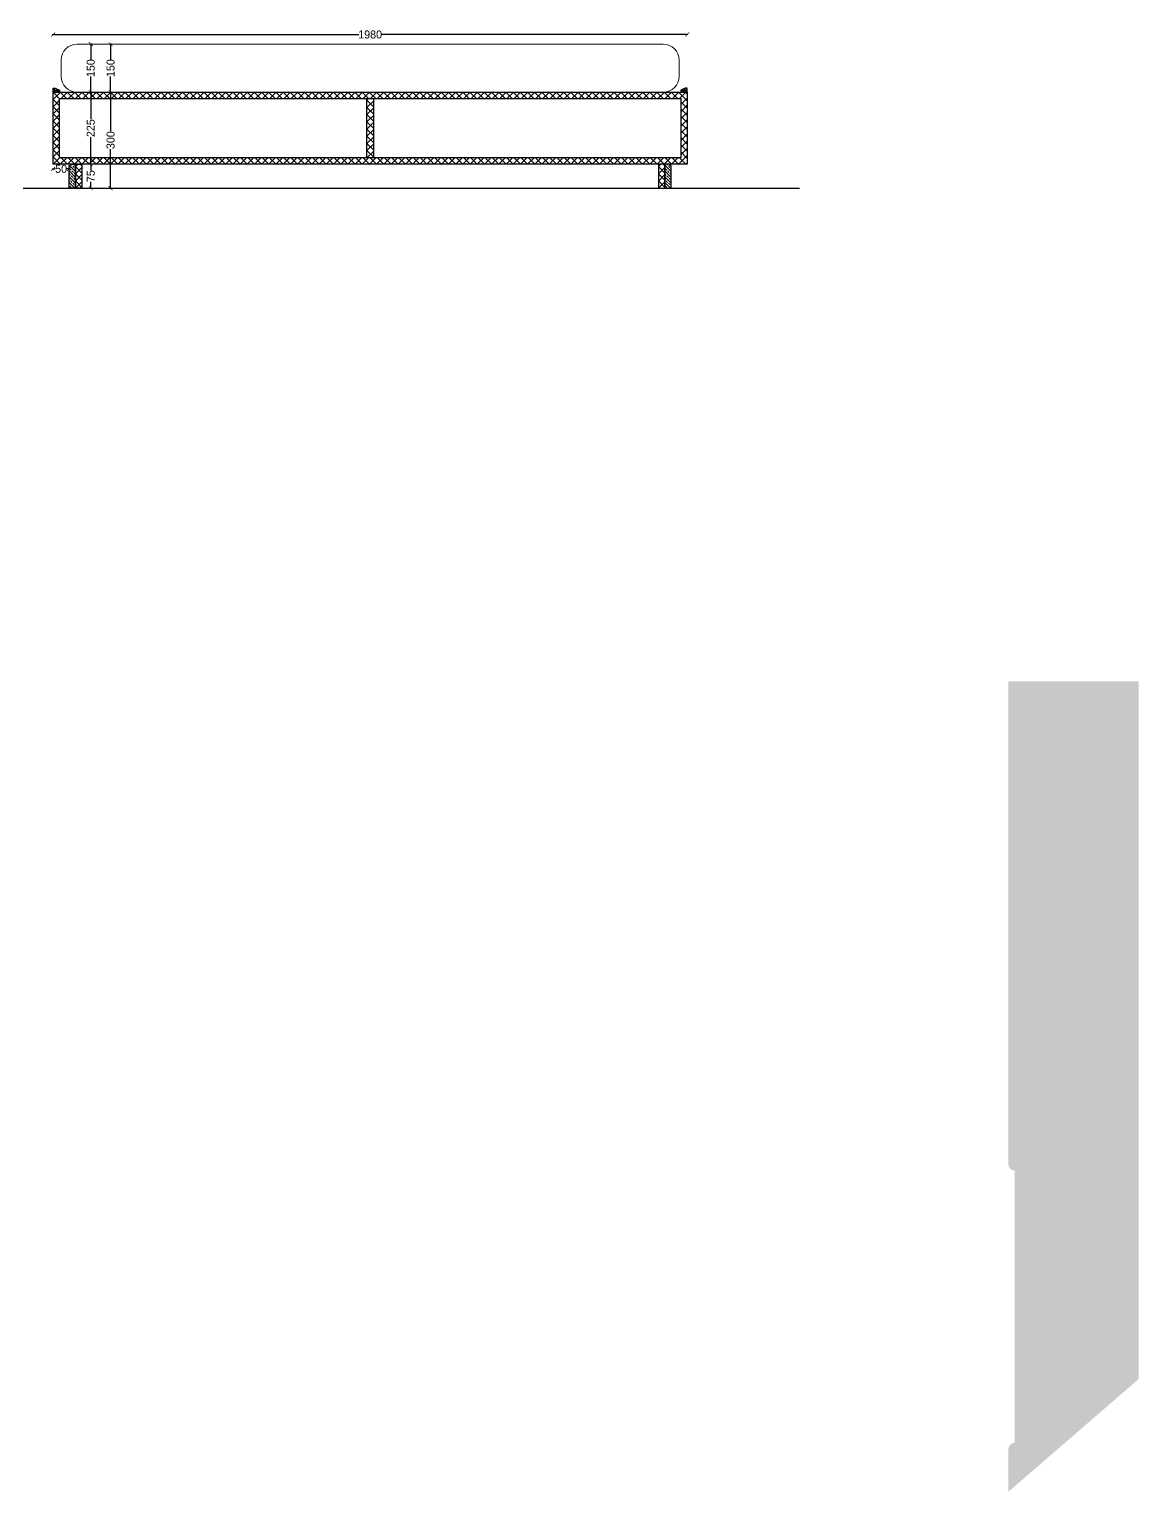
# Model space of a CAD drawing. Header units: millimetres. Extents: x 75500 to 345360, y -224327 to 19532.
# Drawn here: x 184152 to 187617, y -112366 to -107797 of the extents above; entities that cross this region are included whole.
import ezdxf

# ---------------------------------------------------------------- set-up
doc = ezdxf.new("R2010")
doc.units = ezdxf.units.MM
doc.header["$LTSCALE"] = 0.01
for name, color, linetype, lineweight in [('A-WALL', 7, 'Continuous', 30), ('furniture section', 7, 'Continuous', 25), ('hatch', 251, 'Continuous', 0)]:
    doc.layers.add(name, color=color, linetype=linetype, lineweight=lineweight)
doc.layers.add('e .05', color=253, linetype='Continuous')
doc.styles.add('ISOCP2', font='GOTHIC.TTF')
doc.dimstyles.new('77', dxfattribs={"dimscale": 0.25, "dimtxt": 130, "dimasz": 100, "dimexe": 5, "dimexo": 1, "dimgap": 0.25, "dimtad": 0, "dimdec": 0, "dimrnd": 5, "dimzin": 0, "dimdsep": 46, "dimtxsty": 'ISOCP2', "dimblk": 'ARCHTICK', "dimcen": 0, "dimdle": 100, "dimclrd": 1, "dimclre": 256, "dimclrt": 256, "dimazin": 0, "dimtm": 1e-09, "dimtfac": 1, "dimtdec": 0, "dimtmove": 1, "dimatfit": 0, "dimfxl": 1, "dimtolj": 1, "dimtzin": 12, "dimlwd": -1, "dimlwe": -1, "dimarcsym": 0})

# ---------------------------------------------------------------- blocks, each defined once
blk = doc.blocks.new('_ARCHTICK')
at = {"color": 0, "linetype": 'ByBlock', "const_width": 0.15}
blk.add_lwpolyline([(-0.5, -0.5), (0.5, 0.5)], dxfattribs=at)
blk = doc.blocks.new('*D535')
at = {"color": 1, "ltscale": 4, "transparency": 16777216}
for p, q in [((184406.1622554503, -107840.699110064), (184406.1622554503, -107892.2358622734)), ((184406.1622554503, -107995.699110064), (184406.1622554503, -107944.1623578546))]:
    blk.add_line(p, q, dxfattribs=at)
at = {"layer": 'Defpoints', "color": 0, "transparency": 16777216}
for p in [(184406.1622554503, -107843.199110064), (184443.0422811549, -107843.199110064), (184443.0422811549, -107993.199110064)]:
    blk.add_point(p, dxfattribs=at)
at = {"color": 1, "transparency": 16777216, "xscale": 12.5, "yscale": 12.5, "zscale": 12.5}
for p, rotation in [((184406.1622554503, -107843.199110064), 90), ((184406.1622554503, -107993.199110064), 270)]:
    blk.add_blockref('_ARCHTICK', p, dxfattribs=dict(at, rotation=rotation))
at = {"transparency": 16777216, "insert": (184406.1622554503, -107918.199110064), "char_height": 25, "attachment_point": 5, "rotation": 90, "style": 'ISOCP2'}
blk.add_mtext('\\A1;150', dxfattribs=at)
blk = doc.blocks.new('*D532')
at = {"color": 1, "ltscale": 4, "transparency": 16777216}
for p, q in [((184344.1127936828, -107990.699110064), (184344.1127936828, -108077.9853524162)), ((184344.1127936828, -108220.699110064), (184344.1127936828, -108133.4128677119))]:
    blk.add_line(p, q, dxfattribs=at)
at = {"layer": 'Defpoints', "color": 0, "transparency": 16777216}
for p in [(184344.1127936828, -107993.199110064), (184419.7275465782, -107993.199110064), (184419.7275465782, -108218.199110064)]:
    blk.add_point(p, dxfattribs=at)
at = {"color": 1, "transparency": 16777216, "xscale": 12.5, "yscale": 12.5, "zscale": 12.5}
for p, rotation in [((184344.1127936828, -107993.199110064), 90), ((184344.1127936828, -108218.199110064), 270)]:
    blk.add_blockref('_ARCHTICK', p, dxfattribs=dict(at, rotation=rotation))
at = {"transparency": 16777216, "insert": (184344.1127936828, -108105.699110064), "char_height": 25, "attachment_point": 5, "rotation": 90, "style": 'ISOCP2'}
blk.add_mtext('\\A1;225', dxfattribs=at)
blk = doc.blocks.new('*D531')
at = {"color": 1, "ltscale": 4, "transparency": 16777216}
for p, q in [((184344.1127936828, -108215.699110064), (184344.1127936828, -108238.3609472496)), ((184344.1127936828, -108295.699110064), (184344.1127936828, -108273.0372728784))]:
    blk.add_line(p, q, dxfattribs=at)
at = {"layer": 'Defpoints', "color": 0, "transparency": 16777216}
for p in [(184348.3928740354, -108218.199110064), (184344.1127936828, -108293.199110064), (184348.3928740354, -108293.199110064)]:
    blk.add_point(p, dxfattribs=at)
at = {"color": 1, "transparency": 16777216, "xscale": 12.5, "yscale": 12.5, "zscale": 12.5}
for p, rotation in [((184344.1127936828, -108218.199110064), 90), ((184344.1127936828, -108293.199110064), 270)]:
    blk.add_blockref('_ARCHTICK', p, dxfattribs=dict(at, rotation=rotation))
at = {"transparency": 16777216, "insert": (184344.1127936828, -108255.699110064), "char_height": 25, "attachment_point": 5, "rotation": 90, "style": 'ISOCP2'}
blk.add_mtext('\\A1;75', dxfattribs=at)
blk = doc.blocks.new('*D533')
at = {"color": 1, "ltscale": 4, "transparency": 16777216}
for p, q in [((184344.1127936828, -107840.699110064), (184344.1127936828, -107892.2358622734)), ((184344.1127936828, -107995.699110064), (184344.1127936828, -107944.1623578546))]:
    blk.add_line(p, q, dxfattribs=at)
at = {"layer": 'Defpoints', "color": 0, "transparency": 16777216}
for p in [(184344.1127936828, -107843.199110064), (184443.0422811549, -107843.199110064), (184443.0422811549, -107993.199110064)]:
    blk.add_point(p, dxfattribs=at)
at = {"color": 1, "transparency": 16777216, "xscale": 12.5, "yscale": 12.5, "zscale": 12.5}
for p, rotation in [((184344.1127936828, -107843.199110064), 90), ((184344.1127936828, -107993.199110064), 270)]:
    blk.add_blockref('_ARCHTICK', p, dxfattribs=dict(at, rotation=rotation))
at = {"transparency": 16777216, "insert": (184344.1127936828, -107918.199110064), "char_height": 25, "attachment_point": 5, "rotation": 90, "style": 'ISOCP2'}
blk.add_mtext('\\A1;150', dxfattribs=at)
blk = doc.blocks.new('*D534')
at = {"color": 1, "ltscale": 4, "transparency": 16777216}
for p, q in [((184406.1622554503, -107990.699110064), (184406.1622554503, -108115.3748833475)), ((184406.1622554503, -108295.699110064), (184406.1622554503, -108171.0233367805))]:
    blk.add_line(p, q, dxfattribs=at)
at = {"layer": 'Defpoints', "color": 0, "transparency": 16777216}
for p in [(184419.7275465782, -107993.199110064), (184406.1622554503, -108293.199110064), (184419.7275465782, -108293.199110064)]:
    blk.add_point(p, dxfattribs=at)
at = {"color": 1, "transparency": 16777216, "xscale": 12.5, "yscale": 12.5, "zscale": 12.5}
for p, rotation in [((184406.1622554503, -107993.199110064), 90), ((184406.1622554503, -108293.199110064), 270)]:
    blk.add_blockref('_ARCHTICK', p, dxfattribs=dict(at, rotation=rotation))
at = {"transparency": 16777216, "insert": (184406.1622554503, -108143.199110064), "char_height": 25, "attachment_point": 5, "rotation": 90, "style": 'ISOCP2'}
blk.add_mtext('\\A1;300', dxfattribs=at)
blk = doc.blocks.new('*D543')
at = {"color": 1, "ltscale": 4, "transparency": 16777216}
for p, q in [((184224.059107327, -107813.0506605418), (185180.9510600802, -107813.0506605418)), ((186209.059107327, -107813.0506605418), (185252.1671545738, -107813.0506605418))]:
    blk.add_line(p, q, dxfattribs=at)
at = {"layer": 'Defpoints', "color": 0, "transparency": 16777216}
for p in [(186206.559107327, -107813.0506605418), (184226.559107327, -108105.699110064), (186206.559107327, -108105.699110064)]:
    blk.add_point(p, dxfattribs=at)
at = {"color": 1, "transparency": 16777216, "xscale": 12.5, "yscale": 12.5, "zscale": 12.5, "rotation": 180}
blk.add_blockref('_ARCHTICK', (184226.559107327, -107813.0506605418), dxfattribs=at)
at = {"color": 1, "transparency": 16777216, "xscale": 12.5, "yscale": 12.5, "zscale": 12.5}
blk.add_blockref('_ARCHTICK', (186206.559107327, -107813.0506605418), dxfattribs=at)
at = {"transparency": 16777216, "insert": (185216.559107327, -107813.0506605418), "char_height": 25, "attachment_point": 5, "style": 'ISOCP2'}
blk.add_mtext('\\A1;1980', dxfattribs=at)
blk = doc.blocks.new('*D544')
at = {"color": 1, "ltscale": 4, "transparency": 16777216}
for p, q in [((184224.059107327, -108232.8318635318), (184233.4475025831, -108232.8318635318)), ((184279.0078047053, -108232.8318635318), (184269.6194094492, -108232.8318635318))]:
    blk.add_line(p, q, dxfattribs=at)
at = {"layer": 'Defpoints', "color": 0, "transparency": 16777216}
for p in [(184226.559107327, -108218.199110064), (184276.5078047053, -108218.199110064), (184276.5078047053, -108232.8318635318)]:
    blk.add_point(p, dxfattribs=at)
at = {"color": 1, "transparency": 16777216, "xscale": 12.5, "yscale": 12.5, "zscale": 12.5, "rotation": 180}
blk.add_blockref('_ARCHTICK', (184226.559107327, -108232.8318635318), dxfattribs=at)
at = {"color": 1, "transparency": 16777216, "xscale": 12.5, "yscale": 12.5, "zscale": 12.5}
blk.add_blockref('_ARCHTICK', (184276.5078047053, -108232.8318635318), dxfattribs=at)
at = {"transparency": 16777216, "insert": (184251.5334560162, -108232.8318635318), "char_height": 25, "attachment_point": 5, "style": 'ISOCP2'}
blk.add_mtext('\\A1;50', dxfattribs=at)

msp = doc.modelspace()

# ---------------------------------------------------------------- hatches: boundary and pattern name
at = {"layer": 'Defpoints'}
h = msp.add_hatch(color=256, dxfattribs=at)
h.dxf.hatch_style = 1
edge = h.paths.add_edge_path()
edge.add_line((187209.6073107576, -112365.8093597593), (187209.6073107576, -112232.8093597593))
edge.add_ellipse((187230.294328459, -112233.4963774605), major_axis=(-20.69842251711822, 0), ratio=1, start_angle=271.9020988683734, end_angle=358.09790113251364, ccw=False)
edge.add_line((187229.6073107573, -112212.8093597592), (187229.6073107573, -111362.8093597592))
edge.add_ellipse((187230.294328459, -111342.1223420579), major_axis=(-20.6984225171143, 0), ratio=1, start_angle=361.90209886748636, end_angle=448.0979011316266, ccw=False)
edge.add_line((187209.6073107576, -111342.8093597591), (187209.6073107576, -109833.6656328052))
edge.add_line((187209.6073107576, -109833.6656328052), (187616.6073107576, -109833.6656328052))
edge.add_line((187616.6073107576, -109833.6656328052), (187616.6073107576, -112013.6656328052))
edge = h.paths.add_edge_path()
edge.add_line((187209.6073107576, -112365.8093597593), (187537.1073107577, -112365.8093597593))
h = msp.add_hatch(color=256, dxfattribs=at)
h.dxf.hatch_style = 1
edge = h.paths.add_edge_path()
edge.add_line((187209.6073107576, -112365.8093597593), (187209.6073107576, -112232.8093597593))
edge.add_ellipse((187230.294328459, -112233.4963774605), major_axis=(-20.69842251711822, 0), ratio=1, start_angle=271.9020988683734, end_angle=358.09790113251364, ccw=False)
edge.add_line((187229.6073107573, -112212.8093597592), (187229.6073107573, -111362.8093597592))
edge.add_ellipse((187230.294328459, -111342.1223420579), major_axis=(-20.6984225171143, 0), ratio=1, start_angle=361.90209886748636, end_angle=448.0979011316266, ccw=False)
edge.add_line((187209.6073107576, -111342.8093597591), (187209.6073107576, -109833.6656328052))
edge.add_line((187209.6073107576, -109833.6656328052), (187616.6073107576, -109833.6656328052))
edge.add_line((187616.6073107576, -109833.6656328052), (187616.6073107576, -112013.6656328052))
edge = h.paths.add_edge_path()
edge.add_line((187209.6073107576, -112365.8093597593), (187537.1073107577, -112365.8093597593))
h = msp.add_hatch(color=256, dxfattribs=at)
h.dxf.hatch_style = 1
edge = h.paths.add_edge_path()
edge.add_line((187209.6073107576, -112365.8093597593), (187209.6073107576, -112232.8093597593))
edge.add_ellipse((187230.294328459, -112233.4963774605), major_axis=(-20.69842251711822, 0), ratio=1, start_angle=271.9020988683734, end_angle=358.09790113251364, ccw=False)
edge.add_line((187229.6073107573, -112212.8093597592), (187229.6073107573, -111362.8093597592))
edge.add_ellipse((187230.294328459, -111342.1223420579), major_axis=(-20.6984225171143, 0), ratio=1, start_angle=361.90209886748636, end_angle=448.0979011316266, ccw=False)
edge.add_line((187209.6073107576, -111342.8093597591), (187209.6073107576, -109833.6656328052))
edge.add_line((187209.6073107576, -109833.6656328052), (187616.6073107576, -109833.6656328052))
edge.add_line((187616.6073107576, -109833.6656328052), (187616.6073107576, -112013.6656328052))
edge = h.paths.add_edge_path()
edge.add_line((187209.6073107576, -112365.8093597593), (187537.1073107577, -112365.8093597593))
at = {"layer": 'hatch'}
h = msp.add_hatch(dxfattribs=at)
h.set_pattern_fill('WOOD2', color=256, scale=0.3)
h.set_pattern_definition([(108.4349, (184228.540307327, -107993.199110064), (-7.619987832557035, 15.24000331159836), [2.891584259999999, -21.20496648]), (139.3987, (184227.625907327, -107990.455910064), (-45.71999251834675, 38.10000320982665), [1.405059419999999, -68.84787347999995]), (136.8476, (184234.179107327, -107989.541510064), (-114.2999812358151, 106.6800215941823), [3.34239108, -163.77725436]), (109.9831, (184231.740707327, -107987.255510064), (-22.85999583945862, 60.96000502017083), [1.783796279999999, -87.40601772000001]), (90, (184231.131107327, -107993.199110064), (-7.619999999999999, 7.619999999999999), [1.524, -6.096]), (118.4429, (184231.131107327, -107991.675110064), (53.33995305244995, -99.06002869643412), [4.159712279999999, -203.82581028]), (84.2894, (184229.149907327, -107988.017510064), (-7.620010017757142, -68.5799956070384), [1.53160476, -75.04845036]), (129.8056, (184229.302307327, -107986.493510064), (30.48001853629871, -38.09998522711687), [1.190282099999999, -58.32382289999999])])
h.paths.add_polyline_path([(184226.559107327, -107993.199110064), (184226.559107327, -107981.199110064), (184232.559107327, -107981.199110064), (184246.559107327, -107987.199110064), (184246.559107327, -107993.199110064)])
h = msp.add_hatch(dxfattribs=at)
h.set_pattern_fill('ANSI37', color=256, scale=5, angle=360)
h.set_pattern_definition([(44.99999999999999, (184226.559107327, -108218.199110064), (-11.22532015133643, 11.22532015133644), []), (134.9999999999999, (184226.559107327, -108218.199110064), (-11.22532015133645, -11.22532015133643), [])])
h.paths.add_polyline_path([(184226.559107327, -107993.199110064), (184226.559107327, -108218.199110064), (186206.559107327, -108218.199110064), (186206.559107327, -107993.199110064)])
h.paths.add_polyline_path([(184246.559107327, -108013.199110064), (184246.559107327, -108198.199110064), (186186.559107327, -108198.199110064), (186186.559107327, -108013.199110064)], flags=16)
h = msp.add_hatch(dxfattribs=at)
h.set_pattern_fill('ANSI37', color=256, scale=5, angle=360)
h.set_pattern_definition([(44.99999999999999, (185206.559107327, -108198.199110064), (-11.22532015133643, 11.22532015133644), []), (134.9999999999999, (185206.559107327, -108198.199110064), (-11.22532015133645, -11.22532015133643), [])])
h.paths.add_polyline_path([(185206.559107327, -108013.199110064), (185206.559107327, -108198.199110064), (185226.559107327, -108198.199110064), (185226.559107327, -108013.199110064)])
h = msp.add_hatch(dxfattribs=at)
h.set_pattern_fill('WOOD2', color=256, scale=0.3)
h.set_pattern_definition([(108.4349, (186188.540307327, -107993.199110064), (-7.619987832557031, 15.24000331159836), [2.891584259999999, -21.20496648]), (139.3987, (186187.625907327, -107990.455910064), (-45.71999251834678, 38.10000320982664), [1.405059419999999, -68.84787348]), (136.8476, (186194.179107327, -107989.541510064), (-114.2999812358151, 106.6800215941823), [3.34239108, -163.77725436]), (109.9831, (186191.740707327, -107987.255510064), (-22.85999583945862, 60.96000502017083), [1.783796279999999, -87.40601772000001]), (90, (186191.131107327, -107993.199110064), (-7.619999999999999, 7.619999999999999), [1.524, -6.096]), (118.4429, (186191.131107327, -107991.675110064), (53.33995305244995, -99.06002869643412), [4.159712279999999, -203.82581028]), (84.2894, (186189.149907327, -107988.017510064), (-7.620010017757142, -68.5799956070384), [1.53160476, -75.04845036]), (129.8056, (186189.302307327, -107986.493510064), (30.48001853629871, -38.09998522711687), [1.190282099999999, -58.32382289999999])])
h.paths.add_polyline_path([(186186.559107327, -107993.199110064), (186186.559107327, -107987.199110064), (186200.559107327, -107981.199110064), (186206.559107327, -107981.199110064), (186206.559107327, -107993.199110064)])
h = msp.add_hatch(dxfattribs=at)
h.set_pattern_fill('ANSI33', color=256, scale=2, angle=90)
h.set_pattern_definition([(135, (184276.559107327, -108293.199110064), (-8.980256121069154, -8.980256121069152), []), (135, (184276.559107327, -108284.218850064), (-8.980256121069154, -8.980256121069152), [6.349999999999999, -3.174999999999999])])
h.paths.add_polyline_path([(184276.559107327, -108222.199110064), (184276.559107327, -108293.199110064), (184296.559107327, -108293.199110064), (184296.559107327, -108218.199110064), (184280.559107327, -108218.199110064), (184280.559107327, -108222.199110064)])
h = msp.add_hatch(dxfattribs=at)
h.set_pattern_fill('ANSI37', color=256, scale=5, angle=360)
h.set_pattern_definition([(44.99999999999999, (184296.559107327, -108293.199110064), (-11.22532015133643, 11.22532015133644), []), (134.9999999999999, (184296.559107327, -108293.199110064), (-11.22532015133645, -11.22532015133643), [])])
h.paths.add_polyline_path([(184296.559107327, -108218.199110064), (184296.559107327, -108293.199110064), (184316.559107327, -108293.199110064), (184316.559107327, -108218.199110064)])
h = msp.add_hatch(dxfattribs=at)
h.set_pattern_fill('ANSI37', color=256, scale=5, angle=360)
h.set_pattern_definition([(44.99999999999999, (186116.559107327, -108293.199110064), (-11.22532015133643, 11.22532015133644), []), (134.9999999999999, (186116.559107327, -108293.199110064), (-11.22532015133645, -11.22532015133643), [])])
h.paths.add_polyline_path([(186116.559107327, -108218.199110064), (186116.559107327, -108293.199110064), (186136.559107327, -108293.199110064), (186136.559107327, -108218.199110064)])
h = msp.add_hatch(dxfattribs=at)
h.set_pattern_fill('ANSI33', color=256, scale=2, angle=90)
h.set_pattern_definition([(135, (186136.559107327, -108293.199110064), (-8.980256121069154, -8.980256121069152), []), (135, (186136.559107327, -108284.218850064), (-8.980256121069154, -8.980256121069152), [6.349999999999999, -3.174999999999999])])
h.paths.add_polyline_path([(186136.559107327, -108218.199110064), (186136.559107327, -108293.199110064), (186156.559107327, -108293.199110064), (186156.559107327, -108222.199110064), (186152.559107327, -108222.199110064), (186152.559107327, -108218.199110064)])

# ---------------------------------------------------------------- linework, layer by layer
at = {"layer": 'A-WALL'}
msp.add_line((180867.7973326949, -108293.199110064), (186557.2746470835, -108293.199110064), dxfattribs=at)
at = {"layer": 'e .05', "linetype": 'Continuous', "lineweight": 5}
msp.add_line((184246.559107327, -107987.199110064), (184246.559107327, -107987.199110064), dxfattribs=at)
msp.add_lwpolyline([(184301.559107327, -107993.199110064), (186131.559107327, -107993.199110064, 0.414213562372754), (186181.559107327, -107943.199110064), (186181.559107327, -107893.199110064, 0.4142135623727541), (186131.559107327, -107843.199110064), (184301.559107327, -107843.199110064, 0.4142135623727542), (184251.559107327, -107893.199110064), (184251.559107327, -107943.199110064, 0.414213562372754)], format="xyb", close=True, dxfattribs=at)
at = {"layer": 'furniture section'}
for points in [[(184246.559107327, -107993.199110064), (184226.559107327, -107993.199110064), (184226.559107327, -107981.199110064), (184232.559107327, -107981.199110064), (184246.559107327, -107987.199110064)], [(184226.559107327, -107993.199110064), (186206.559107327, -107993.199110064), (186206.559107327, -108218.199110064), (184226.559107327, -108218.199110064)], [(184246.559107327, -108013.199110064), (186186.559107327, -108013.199110064), (186186.559107327, -108198.199110064), (184246.559107327, -108198.199110064)], [(185206.559107327, -108013.199110064), (185226.559107327, -108013.199110064), (185226.559107327, -108198.199110064), (185206.559107327, -108198.199110064)], [(186186.559107327, -107993.199110064), (186206.559107327, -107993.199110064), (186206.559107327, -107981.199110064), (186200.559107327, -107981.199110064), (186186.559107327, -107987.199110064)], [(184276.559107327, -108222.199110064), (184280.559107327, -108222.199110064), (184280.559107327, -108218.199110064), (184296.559107327, -108218.199110064), (184296.559107327, -108293.199110064), (184276.559107327, -108293.199110064)], [(184296.559107327, -108218.199110064), (184316.559107327, -108218.199110064), (184316.559107327, -108293.199110064), (184296.559107327, -108293.199110064)], [(186136.559107327, -108218.199110064), (186116.559107327, -108218.199110064), (186116.559107327, -108293.199110064), (186136.559107327, -108293.199110064)], [(186156.559107327, -108222.199110064), (186152.559107327, -108222.199110064), (186152.559107327, -108218.199110064), (186136.559107327, -108218.199110064), (186136.559107327, -108293.199110064), (186156.559107327, -108293.199110064)]]:
    msp.add_lwpolyline(points, close=True, dxfattribs=at)

# ---------------------------------------------------------------- dimensions: what is measured, and where the dimension line sits
at = {"ltscale": 4}
for p1, p2, distance, picture, middle in [((184226.559107327, -108105.699110064), (186206.559107327, -108105.699110064), 292.6484495221957, '*D543', (185216.559107327, -107813.0506605418)), ((184443.0422811549, -107993.199110064), (184443.0422811549, -107843.199110064), 98.92948747207993, '*D533', (184344.1127936828, -107918.199110064)), ((184443.0422811549, -107993.199110064), (184443.0422811549, -107843.199110064), 36.88002570459503, '*D535', (184406.1622554503, -107918.199110064)), ((184419.7275465782, -108218.199110064), (184419.7275465782, -107993.199110064), 75.61475289537339, '*D532', (184344.1127936828, -108105.699110064)), ((184419.7275465782, -107993.199110064), (184419.7275465782, -108293.199110064), -13.565291127888486, '*D534', (184406.1622554503, -108143.199110064)), ((184226.559107327, -108218.199110064), (184276.5078047053, -108218.199110064), -14.632753467798466, '*D544', (184251.5334560162, -108232.8318635318)), ((184348.3928740354, -108218.199110064), (184348.3928740354, -108293.199110064), -4.280080352589721, '*D531', (184344.1127936828, -108255.699110064))]:
    dim = msp.add_aligned_dim(p1=p1, p2=p2, distance=distance, dimstyle='77', override={"dimtxt": 100, "dimasz": 50, "dimpost": '\\X', "dimblk": 'ARCHTICK', "dimdle": 10, "dimse1": 1, "dimse2": 1, "dimclre": 253}, dxfattribs=at)
    dim.commit()
    dim.dimension.update_dxf_attribs({"geometry": picture, "text_midpoint": middle})

doc.saveas('drawing.dxf')
